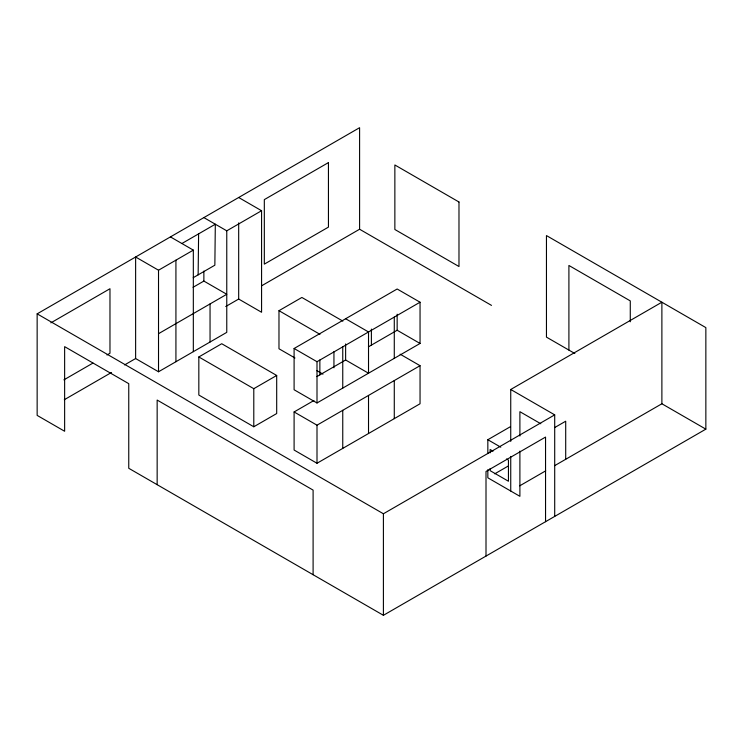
<?xml version="1.0" encoding="UTF-8"?>
<svg xmlns="http://www.w3.org/2000/svg" width="743" height="743" viewBox="0 0 743 743"><rect width="100%" height="100%" fill="white"/><g stroke="black" fill="none" stroke-linecap="round" stroke-linejoin="round"><path stroke-width="1.11" d="M198.14 274.854L198.604 233.859M574.841 353.51L546.458 337.127L546.458 235.577L705.85 327.607L705.85 429.148L383.407 615.306L128.753 468.285L128.753 383.667L64.632 346.647L64.632 431.265L37.15 415.393L37.15 313.852L359.593 127.694L359.593 229.234L491.504 305.392M181.886 243.518L215.321 224.21L214.857 265.195L193.226 277.687M50.858 322.861L109.973 288.73L109.973 353.25L106.964 354.987M225.751 306.515L238.679 299.048L261.573 312.264L261.573 210.724L226.764 230.822L226.764 332.362L158.519 371.769L135.625 358.544L135.625 257.004L158.519 270.22L193.329 250.122L193.329 351.671M193.05 287.309L203.87 281.068L226.764 294.284L158.519 333.691M63.889 379.859L92.94 363.086M64.279 399.734L111.506 372.466M124.573 364.924L135.625 358.544M261.657 285.776L359.593 229.234M198.827 356.956L221.73 343.73L276.693 375.466L276.693 413.545L253.79 426.77L198.827 395.035L198.827 356.956L253.79 388.691L276.693 375.466M294.971 357.987L278.978 348.764L278.978 310.685L301.881 297.46L342.857 321.115M294.098 348.495L397.152 288.999L420.046 302.215L420.046 343.47L317.001 402.966L294.098 389.75L294.098 348.495L317.001 361.711L420.046 302.215M316.889 376.59L345.625 359.993L368.519 373.218L368.519 331.963L345.625 318.747M368.417 346.842L397.152 330.245L420.046 343.47M400.133 354.188L420.046 365.686L420.046 403.765L317.001 463.26L294.098 450.035L294.098 411.956L313.917 400.514M294.098 411.956L317.001 425.182L420.046 365.686M510.738 441.407L510.738 389.481L661.883 302.215L661.883 403.765L554.705 465.638M487.835 453.574L487.835 439.726L510.413 426.686M37.15 313.852L383.407 513.766L554.705 414.863L554.705 516.413M554.705 427.559L565.702 421.216L565.702 459.295M494.708 473.839L508.444 465.907M519.729 485.829L545.715 470.83M661.883 403.765L705.85 429.148M238.679 197.499L261.573 210.724M510.738 389.481L554.705 414.863M203.87 217.597L226.764 230.822M540.783 423.751L519.896 411.696L519.896 436.039M170.435 236.906L193.329 250.122M278.978 310.685L319.954 334.331M487.835 439.726L500.782 447.193M493.018 451.177L490.129 449.506L490.129 452.849M506.522 458.97L508.444 460.084L508.444 481.241L490.129 470.663L490.129 468.434M316.955 370.683L322.954 374.147M630.278 321.765L630.278 300.896L568.906 265.465L568.906 350.083M545.548 521.697L545.548 437.079L486.006 471.452L486.006 556.07M519.896 451.103L519.896 496.315L487.835 477.805L487.835 469.725M510.738 456.406L510.738 491.021M397.152 314.205L397.152 330.245M394.282 317.094L394.282 358.349M394.282 380.555L394.282 418.634M383.407 513.766L383.407 615.306M371.389 329.084L371.389 345.124M368.519 395.434L368.519 433.513M345.625 343.953L345.625 359.993M342.755 346.842L342.755 388.097M342.755 410.303L342.755 448.382M333.941 351.643L333.941 367.794M319.861 359.974L319.861 374.871M317.001 361.711L317.001 402.966M317.001 425.182L317.001 463.26M313.1 574.72L313.1 490.101L157.154 400.059L157.154 484.677M253.79 388.691L253.79 426.77M238.679 222.891L238.679 299.048M210.046 303.933L210.046 342.012M203.87 271.065L203.87 281.068M175.924 260.171L175.924 361.72M158.519 270.22L158.519 371.769M328.443 162.596L264.322 199.616L264.322 264.136L328.443 227.117L328.443 162.596M458.979 202.003L394.858 164.974L394.858 229.503L458.979 266.523L458.979 202.003"/></g></svg>
